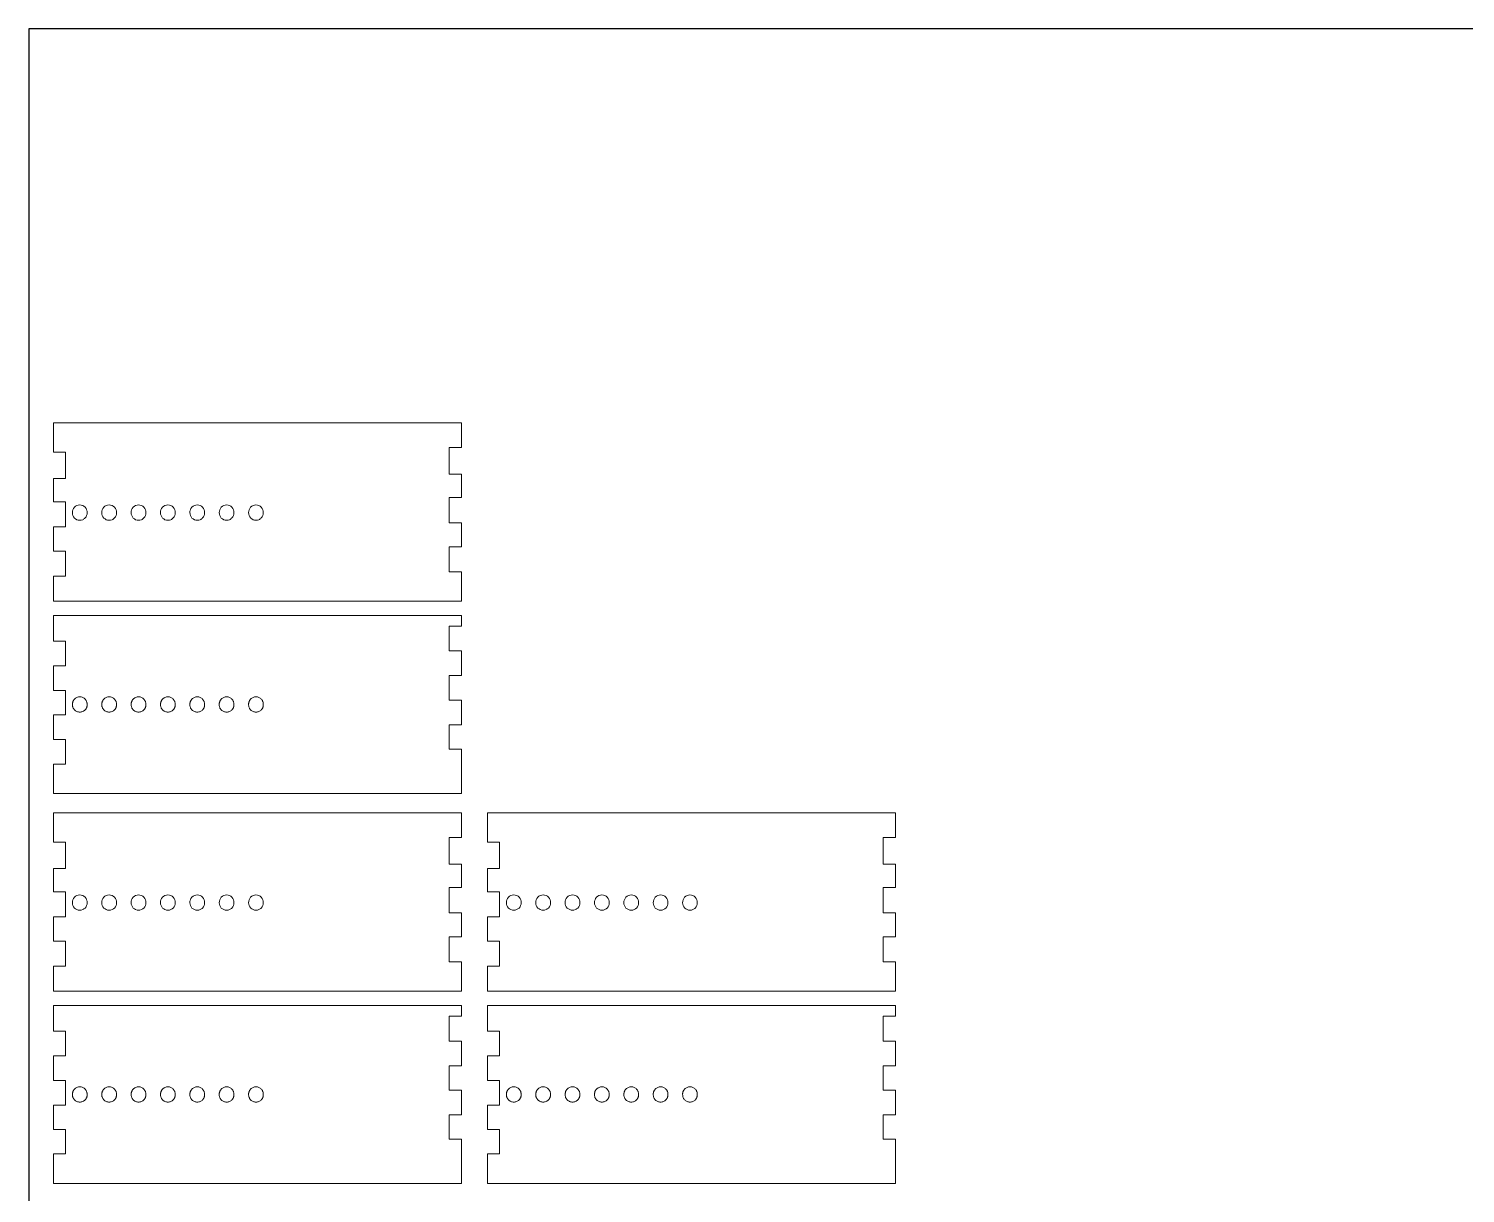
# Model space of a CAD drawing. Header units: inches. Extents: x -4.7 to 54, y 0 to 24.
# Drawn here: x 30 to 44.68, y 12.1 to 24 of the extents above; entities that cross this region are included whole.
import ezdxf

# ---------------------------------------------------------------- set-up
doc = ezdxf.new("R2010")
doc.units = ezdxf.units.IN
doc.header["$MEASUREMENT"] = 0

msp = doc.modelspace()

# ---------------------------------------------------------------- linework, layer by layer
for p, q in [((54, 24), (30, 24)), ((30, 24), (30, 0))]:
    msp.add_line(p, q)
at = {"color": 1, "linetype": 'Continuous', "lineweight": 15}
for p, q in [((30.252, 19.674), (30.252, 19.972)), ((30.252, 19.972), (34.422, 19.972)), ((34.422, 19.972), (34.422, 19.719)), ((30.377, 19.674), (30.252, 19.674)), ((30.377, 19.404), (30.377, 19.674)), ((34.422, 19.719), (34.297, 19.719)), ((34.297, 19.719), (34.297, 19.448)), ((30.252, 19.165), (30.252, 19.404)), ((30.252, 19.404), (30.377, 19.404)), ((34.297, 19.448), (34.422, 19.448)), ((34.422, 19.448), (34.422, 19.209)), ((30.377, 19.165), (30.252, 19.165)), ((30.377, 18.909), (30.377, 19.165)), ((34.422, 19.209), (34.297, 19.209)), ((34.297, 19.209), (34.297, 18.952)), ((34.297, 18.952), (34.422, 18.952)), ((34.422, 18.952), (34.422, 18.705)), ((30.252, 18.661), (30.252, 18.909)), ((30.252, 18.909), (30.377, 18.909)), ((30.377, 18.661), (30.252, 18.661)), ((30.377, 18.405), (30.377, 18.661)), ((34.422, 18.705), (34.297, 18.705)), ((34.297, 18.705), (34.297, 18.45)), ((30.252, 18.151), (30.252, 18.405)), ((30.252, 18.405), (30.377, 18.405)), ((34.297, 18.45), (34.422, 18.45)), ((34.422, 18.45), (34.422, 18.151)), ((34.422, 18.151), (30.252, 18.151)), ((30.252, 18.005), (30.252, 17.741)), ((34.422, 18.005), (30.252, 18.005)), ((34.422, 17.895), (34.422, 18.005)), ((34.297, 17.895), (34.422, 17.895)), ((34.297, 17.641), (34.297, 17.895)), ((30.252, 17.741), (30.377, 17.741)), ((30.377, 17.741), (30.377, 17.488)), ((34.422, 17.641), (34.297, 17.641)), ((34.422, 17.389), (34.422, 17.641)), ((30.252, 17.488), (30.252, 17.237)), ((30.377, 17.488), (30.252, 17.488)), ((34.297, 17.389), (34.422, 17.389)), ((34.297, 17.138), (34.297, 17.389)), ((30.252, 17.237), (30.377, 17.237)), ((30.377, 17.237), (30.377, 16.987)), ((34.422, 17.138), (34.297, 17.138)), ((34.422, 16.887), (34.422, 17.138)), ((30.252, 16.987), (30.252, 16.737)), ((30.377, 16.987), (30.252, 16.987)), ((34.297, 16.887), (34.422, 16.887)), ((34.297, 16.637), (34.297, 16.887)), ((30.252, 16.737), (30.377, 16.737)), ((30.377, 16.737), (30.377, 16.486)), ((34.422, 16.637), (34.297, 16.637)), ((34.422, 16.184), (34.422, 16.637)), ((30.252, 16.486), (30.252, 16.184)), ((30.377, 16.486), (30.252, 16.486)), ((30.252, 16.184), (34.422, 16.184)), ((34.687, 15.689), (34.687, 15.987)), ((34.687, 15.987), (38.857, 15.987)), ((38.857, 15.987), (38.857, 15.734)), ((38.857, 15.734), (38.732, 15.734)), ((38.732, 15.734), (38.732, 15.462)), ((34.812, 15.689), (34.687, 15.689)), ((34.812, 15.419), (34.812, 15.689)), ((34.687, 15.179), (34.687, 15.419)), ((34.687, 15.419), (34.812, 15.419)), ((38.732, 15.462), (38.857, 15.462)), ((38.857, 15.462), (38.857, 15.224)), ((34.812, 15.179), (34.687, 15.179)), ((34.812, 14.923), (34.812, 15.179)), ((38.857, 15.224), (38.732, 15.224)), ((38.732, 15.224), (38.732, 14.966)), ((34.687, 14.676), (34.687, 14.923)), ((34.687, 14.923), (34.812, 14.923)), ((38.732, 14.966), (38.857, 14.966)), ((38.857, 14.966), (38.857, 14.719)), ((38.857, 14.719), (38.732, 14.719)), ((38.732, 14.719), (38.732, 14.464)), ((34.812, 14.676), (34.687, 14.676)), ((34.812, 14.42), (34.812, 14.676)), ((34.687, 14.166), (34.687, 14.42)), ((34.687, 14.42), (34.812, 14.42)), ((38.732, 14.464), (38.857, 14.464)), ((38.857, 14.464), (38.857, 14.166)), ((38.857, 14.166), (34.687, 14.166)), ((34.687, 14.019), (34.687, 13.756)), ((38.857, 14.019), (34.687, 14.019)), ((38.857, 13.909), (38.857, 14.019)), ((38.732, 13.909), (38.857, 13.909)), ((38.732, 13.655), (38.732, 13.909)), ((34.687, 13.756), (34.812, 13.756)), ((34.812, 13.756), (34.812, 13.503)), ((38.857, 13.655), (38.732, 13.655)), ((38.857, 13.403), (38.857, 13.655)), ((34.687, 13.503), (34.687, 13.252)), ((34.812, 13.503), (34.687, 13.503)), ((38.732, 13.403), (38.857, 13.403)), ((38.732, 13.152), (38.732, 13.403)), ((34.687, 13.252), (34.812, 13.252)), ((34.812, 13.252), (34.812, 13.001)), ((38.857, 13.152), (38.732, 13.152)), ((38.857, 12.902), (38.857, 13.152)), ((34.687, 13.001), (34.687, 12.751)), ((34.812, 13.001), (34.687, 13.001)), ((38.732, 12.902), (38.857, 12.902)), ((38.732, 12.652), (38.732, 12.902)), ((34.687, 12.751), (34.812, 12.751)), ((34.812, 12.751), (34.812, 12.501)), ((38.857, 12.652), (38.732, 12.652)), ((38.857, 12.199), (38.857, 12.652)), ((34.687, 12.501), (34.687, 12.199)), ((34.812, 12.501), (34.687, 12.501)), ((34.687, 12.199), (38.857, 12.199))]:
    msp.add_line(p, q, dxfattribs=at)
at = {"color": 7, "linetype": 'Continuous', "lineweight": 15}
for p, q in [((30.252, 15.689), (30.252, 15.987)), ((30.252, 15.987), (34.422, 15.987)), ((34.422, 15.987), (34.422, 15.734)), ((34.422, 15.734), (34.297, 15.734)), ((34.297, 15.734), (34.297, 15.462)), ((30.377, 15.689), (30.252, 15.689)), ((30.377, 15.419), (30.377, 15.689)), ((30.252, 15.179), (30.252, 15.419)), ((30.252, 15.419), (30.377, 15.419)), ((34.297, 15.462), (34.422, 15.462)), ((34.422, 15.462), (34.422, 15.224)), ((30.377, 15.179), (30.252, 15.179)), ((30.377, 14.923), (30.377, 15.179)), ((34.422, 15.224), (34.297, 15.224)), ((34.297, 15.224), (34.297, 14.966)), ((30.252, 14.676), (30.252, 14.923)), ((30.252, 14.923), (30.377, 14.923)), ((34.297, 14.966), (34.422, 14.966)), ((34.422, 14.966), (34.422, 14.719)), ((34.422, 14.719), (34.297, 14.719)), ((34.297, 14.719), (34.297, 14.464)), ((30.377, 14.676), (30.252, 14.676)), ((30.377, 14.42), (30.377, 14.676)), ((30.252, 14.166), (30.252, 14.42)), ((30.252, 14.42), (30.377, 14.42)), ((34.297, 14.464), (34.422, 14.464)), ((34.422, 14.464), (34.422, 14.166)), ((34.422, 14.166), (30.252, 14.166)), ((30.252, 14.019), (30.252, 13.756)), ((34.422, 14.019), (30.252, 14.019)), ((34.422, 13.909), (34.422, 14.019)), ((34.297, 13.909), (34.422, 13.909)), ((34.297, 13.655), (34.297, 13.909)), ((30.252, 13.756), (30.377, 13.756)), ((30.377, 13.756), (30.377, 13.503)), ((34.422, 13.655), (34.297, 13.655)), ((34.422, 13.403), (34.422, 13.655)), ((30.252, 13.503), (30.252, 13.252)), ((30.377, 13.503), (30.252, 13.503)), ((34.297, 13.403), (34.422, 13.403)), ((34.297, 13.152), (34.297, 13.403)), ((30.252, 13.252), (30.377, 13.252)), ((30.377, 13.252), (30.377, 13.001)), ((34.422, 13.152), (34.297, 13.152)), ((34.422, 12.902), (34.422, 13.152)), ((30.252, 13.001), (30.252, 12.751)), ((30.377, 13.001), (30.252, 13.001)), ((34.297, 12.902), (34.422, 12.902)), ((34.297, 12.652), (34.297, 12.902)), ((30.252, 12.751), (30.377, 12.751)), ((30.377, 12.751), (30.377, 12.501)), ((34.422, 12.652), (34.297, 12.652)), ((34.422, 12.199), (34.422, 12.652)), ((30.252, 12.501), (30.252, 12.199)), ((30.377, 12.501), (30.252, 12.501)), ((30.252, 12.199), (34.422, 12.199))]:
    msp.add_line(p, q, dxfattribs=at)
at = {"color": 1, "linetype": 'Continuous', "lineweight": 15}
for points, knots in [([(30.597, 19.055), (30.597, 19.076), (30.59, 19.095), (30.562, 19.125), (30.542, 19.134), (30.501, 19.134), (30.482, 19.125), (30.453, 19.095), (30.446, 19.077), (30.447, 19.055)], [0, 0, 0, 0, 0.25, 0.25, 0.5, 0.5, 0.75, 0.75, 1, 1, 1, 1]), ([(30.897, 19.055), (30.897, 19.076), (30.89, 19.095), (30.862, 19.125), (30.842, 19.134), (30.801, 19.134), (30.782, 19.125), (30.753, 19.095), (30.746, 19.077), (30.747, 19.055)], [0, 0, 0, 0, 0.25, 0.25, 0.5, 0.5, 0.75, 0.75, 1, 1, 1, 1]), ([(31.197, 19.055), (31.197, 19.076), (31.19, 19.095), (31.162, 19.125), (31.142, 19.134), (31.101, 19.134), (31.082, 19.125), (31.053, 19.095), (31.046, 19.077), (31.047, 19.055)], [0, 0, 0, 0, 0.25, 0.25, 0.5, 0.5, 0.75, 0.75, 1, 1, 1, 1]), ([(31.497, 19.055), (31.497, 19.076), (31.49, 19.095), (31.462, 19.125), (31.442, 19.134), (31.401, 19.134), (31.382, 19.125), (31.353, 19.095), (31.346, 19.077), (31.347, 19.055)], [0, 0, 0, 0, 0.25, 0.25, 0.5, 0.5, 0.75, 0.75, 1, 1, 1, 1]), ([(31.797, 19.055), (31.797, 19.076), (31.79, 19.095), (31.762, 19.125), (31.742, 19.134), (31.701, 19.134), (31.682, 19.125), (31.653, 19.095), (31.646, 19.077), (31.647, 19.055)], [0, 0, 0, 0, 0.25, 0.25, 0.5, 0.5, 0.75, 0.75, 1, 1, 1, 1]), ([(32.097, 19.055), (32.097, 19.076), (32.09, 19.095), (32.062, 19.125), (32.042, 19.134), (32.001, 19.134), (31.982, 19.125), (31.953, 19.095), (31.946, 19.077), (31.947, 19.055)], [0, 0, 0, 0, 0.25, 0.25, 0.5, 0.5, 0.75, 0.75, 1, 1, 1, 1]), ([(32.397, 19.055), (32.397, 19.076), (32.39, 19.095), (32.362, 19.125), (32.342, 19.134), (32.301, 19.134), (32.282, 19.125), (32.253, 19.095), (32.246, 19.077), (32.247, 19.055)], [0, 0, 0, 0, 0.25, 0.25, 0.5, 0.5, 0.75, 0.75, 1, 1, 1, 1]), ([(30.447, 19.055), (30.446, 19.033), (30.454, 19.015), (30.482, 18.985), (30.501, 18.977), (30.532, 18.977), (30.542, 18.979), (30.561, 18.987), (30.569, 18.993), (30.59, 19.015), (30.597, 19.033), (30.597, 19.055)], [0, 0, 0, 0, 0.25, 0.25, 0.5, 0.5, 0.625, 0.625, 0.75, 0.75, 1, 1, 1, 1]), ([(30.747, 19.055), (30.746, 19.033), (30.754, 19.015), (30.782, 18.985), (30.801, 18.977), (30.832, 18.977), (30.842, 18.979), (30.861, 18.987), (30.869, 18.993), (30.89, 19.015), (30.897, 19.033), (30.897, 19.055)], [0, 0, 0, 0, 0.25, 0.25, 0.5, 0.5, 0.625, 0.625, 0.75, 0.75, 1, 1, 1, 1]), ([(31.047, 19.055), (31.046, 19.033), (31.054, 19.015), (31.082, 18.985), (31.101, 18.977), (31.132, 18.977), (31.142, 18.979), (31.161, 18.987), (31.169, 18.993), (31.19, 19.015), (31.197, 19.033), (31.197, 19.055)], [0, 0, 0, 0, 0.25, 0.25, 0.5, 0.5, 0.625, 0.625, 0.75, 0.75, 1, 1, 1, 1]), ([(31.347, 19.055), (31.346, 19.033), (31.354, 19.015), (31.382, 18.985), (31.401, 18.977), (31.432, 18.977), (31.442, 18.979), (31.461, 18.987), (31.469, 18.993), (31.49, 19.015), (31.497, 19.033), (31.497, 19.055)], [0, 0, 0, 0, 0.25, 0.25, 0.5, 0.5, 0.625, 0.625, 0.75, 0.75, 1, 1, 1, 1]), ([(31.647, 19.055), (31.646, 19.033), (31.654, 19.015), (31.682, 18.985), (31.701, 18.977), (31.732, 18.977), (31.742, 18.979), (31.761, 18.987), (31.769, 18.993), (31.79, 19.015), (31.797, 19.033), (31.797, 19.055)], [0, 0, 0, 0, 0.25, 0.25, 0.5, 0.5, 0.625, 0.625, 0.75, 0.75, 1, 1, 1, 1]), ([(31.947, 19.055), (31.946, 19.033), (31.954, 19.015), (31.982, 18.985), (32.001, 18.977), (32.032, 18.977), (32.042, 18.979), (32.061, 18.987), (32.069, 18.993), (32.09, 19.015), (32.097, 19.033), (32.097, 19.055)], [0, 0, 0, 0, 0.25, 0.25, 0.5, 0.5, 0.625, 0.625, 0.75, 0.75, 1, 1, 1, 1]), ([(32.247, 19.055), (32.246, 19.033), (32.254, 19.015), (32.282, 18.985), (32.301, 18.977), (32.332, 18.977), (32.342, 18.979), (32.361, 18.987), (32.369, 18.993), (32.39, 19.015), (32.397, 19.033), (32.397, 19.055)], [0, 0, 0, 0, 0.25, 0.25, 0.5, 0.5, 0.625, 0.625, 0.75, 0.75, 1, 1, 1, 1]), ([(30.447, 17.094), (30.447, 17.096), (30.447, 17.1), (30.447, 17.106), (30.448, 17.112), (30.45, 17.118), (30.452, 17.124), (30.454, 17.13), (30.457, 17.135), (30.46, 17.14), (30.463, 17.145), (30.469, 17.152), (30.479, 17.16), (30.492, 17.167), (30.507, 17.172), (30.522, 17.173), (30.537, 17.172), (30.552, 17.167), (30.565, 17.16), (30.576, 17.15), (30.584, 17.14), (30.59, 17.13), (30.594, 17.118), (30.597, 17.106), (30.597, 17.098), (30.597, 17.094)], [0, 0, 0, 0, 0.026563, 0.052385, 0.077604, 0.102365, 0.126824, 0.151141, 0.175481, 0.200007, 0.224878, 0.250247, 0.312683, 0.375166, 0.437569, 0.500082, 0.56245, 0.624991, 0.687317, 0.749904, 0.800121, 0.84895, 0.897685, 0.947631, 1, 1, 1, 1]), ([(30.597, 17.094), (30.597, 17.092), (30.597, 17.087), (30.596, 17.081), (30.595, 17.075), (30.594, 17.069), (30.592, 17.064), (30.59, 17.058), (30.587, 17.053), (30.584, 17.048), (30.58, 17.043), (30.574, 17.037), (30.565, 17.029), (30.551, 17.022), (30.537, 17.017), (30.522, 17.016), (30.507, 17.017), (30.492, 17.022), (30.479, 17.029), (30.468, 17.038), (30.46, 17.048), (30.454, 17.058), (30.45, 17.069), (30.447, 17.081), (30.447, 17.089), (30.447, 17.094)], [0, 0, 0, 0, 0.026479, 0.052214, 0.077348, 0.102039, 0.126451, 0.150752, 0.175116, 0.199713, 0.22471, 0.250265, 0.312589, 0.375177, 0.43756, 0.500089, 0.562505, 0.624999, 0.687471, 0.749909, 0.800439, 0.849363, 0.898032, 0.947817, 1, 1, 1, 1]), ([(30.747, 17.094), (30.747, 17.096), (30.747, 17.1), (30.747, 17.106), (30.748, 17.112), (30.75, 17.118), (30.752, 17.124), (30.754, 17.13), (30.757, 17.135), (30.76, 17.14), (30.763, 17.145), (30.769, 17.152), (30.779, 17.16), (30.792, 17.167), (30.807, 17.172), (30.822, 17.173), (30.837, 17.172), (30.852, 17.167), (30.865, 17.16), (30.876, 17.15), (30.884, 17.14), (30.89, 17.13), (30.894, 17.118), (30.897, 17.106), (30.897, 17.098), (30.897, 17.094)], [0, 0, 0, 0, 0.026563, 0.052385, 0.077604, 0.102365, 0.126824, 0.151141, 0.175481, 0.200007, 0.224878, 0.250247, 0.312683, 0.375166, 0.437569, 0.500082, 0.56245, 0.624991, 0.687317, 0.749904, 0.800121, 0.84895, 0.897685, 0.947631, 1, 1, 1, 1]), ([(30.897, 17.094), (30.897, 17.092), (30.897, 17.087), (30.896, 17.081), (30.895, 17.075), (30.894, 17.069), (30.892, 17.064), (30.89, 17.058), (30.887, 17.053), (30.884, 17.048), (30.88, 17.043), (30.874, 17.037), (30.865, 17.029), (30.851, 17.022), (30.837, 17.017), (30.822, 17.016), (30.807, 17.017), (30.792, 17.022), (30.779, 17.029), (30.768, 17.038), (30.76, 17.048), (30.754, 17.058), (30.75, 17.069), (30.747, 17.081), (30.747, 17.089), (30.747, 17.094)], [0, 0, 0, 0, 0.026479, 0.052214, 0.077348, 0.102039, 0.126451, 0.150752, 0.175116, 0.199713, 0.22471, 0.250265, 0.312589, 0.375177, 0.43756, 0.500089, 0.562505, 0.624999, 0.687471, 0.749909, 0.800439, 0.849363, 0.898032, 0.947817, 1, 1, 1, 1]), ([(31.047, 17.094), (31.047, 17.096), (31.047, 17.1), (31.047, 17.106), (31.048, 17.112), (31.05, 17.118), (31.052, 17.124), (31.054, 17.13), (31.057, 17.135), (31.06, 17.14), (31.063, 17.145), (31.069, 17.152), (31.079, 17.16), (31.092, 17.167), (31.107, 17.172), (31.122, 17.173), (31.137, 17.172), (31.152, 17.167), (31.165, 17.16), (31.176, 17.15), (31.184, 17.14), (31.19, 17.13), (31.194, 17.118), (31.197, 17.106), (31.197, 17.098), (31.197, 17.094)], [0, 0, 0, 0, 0.026563, 0.052385, 0.077604, 0.102365, 0.126824, 0.151141, 0.175481, 0.200007, 0.224878, 0.250247, 0.312683, 0.375166, 0.437569, 0.500082, 0.56245, 0.624991, 0.687317, 0.749904, 0.800121, 0.84895, 0.897685, 0.947631, 1, 1, 1, 1]), ([(31.197, 17.094), (31.197, 17.092), (31.197, 17.087), (31.196, 17.081), (31.195, 17.075), (31.194, 17.069), (31.192, 17.064), (31.19, 17.058), (31.187, 17.053), (31.184, 17.048), (31.18, 17.043), (31.174, 17.037), (31.165, 17.029), (31.151, 17.022), (31.137, 17.017), (31.122, 17.016), (31.107, 17.017), (31.092, 17.022), (31.079, 17.029), (31.068, 17.038), (31.06, 17.048), (31.054, 17.058), (31.05, 17.069), (31.047, 17.081), (31.047, 17.089), (31.047, 17.094)], [0, 0, 0, 0, 0.026479, 0.052214, 0.077348, 0.102039, 0.126451, 0.150752, 0.175116, 0.199713, 0.22471, 0.250265, 0.312589, 0.375177, 0.43756, 0.500089, 0.562505, 0.624999, 0.687471, 0.749909, 0.800439, 0.849363, 0.898032, 0.947817, 1, 1, 1, 1]), ([(31.347, 17.094), (31.347, 17.096), (31.347, 17.1), (31.347, 17.106), (31.348, 17.112), (31.35, 17.118), (31.352, 17.124), (31.354, 17.13), (31.357, 17.135), (31.36, 17.14), (31.363, 17.145), (31.369, 17.152), (31.379, 17.16), (31.392, 17.167), (31.407, 17.172), (31.422, 17.173), (31.437, 17.172), (31.452, 17.167), (31.465, 17.16), (31.476, 17.15), (31.484, 17.14), (31.49, 17.13), (31.494, 17.118), (31.497, 17.106), (31.497, 17.098), (31.497, 17.094)], [0, 0, 0, 0, 0.026563, 0.052385, 0.077604, 0.102365, 0.126824, 0.151141, 0.175481, 0.200007, 0.224878, 0.250247, 0.312683, 0.375166, 0.437569, 0.500082, 0.56245, 0.624991, 0.687317, 0.749904, 0.800121, 0.84895, 0.897685, 0.947631, 1, 1, 1, 1]), ([(31.497, 17.094), (31.497, 17.092), (31.497, 17.087), (31.496, 17.081), (31.495, 17.075), (31.494, 17.069), (31.492, 17.064), (31.49, 17.058), (31.487, 17.053), (31.484, 17.048), (31.48, 17.043), (31.474, 17.037), (31.465, 17.029), (31.451, 17.022), (31.437, 17.017), (31.422, 17.016), (31.407, 17.017), (31.392, 17.022), (31.379, 17.029), (31.368, 17.038), (31.36, 17.048), (31.354, 17.058), (31.35, 17.069), (31.347, 17.081), (31.347, 17.089), (31.347, 17.094)], [0, 0, 0, 0, 0.026479, 0.052214, 0.077348, 0.102039, 0.126451, 0.150752, 0.175116, 0.199713, 0.22471, 0.250265, 0.312589, 0.375177, 0.43756, 0.500089, 0.562505, 0.624999, 0.687471, 0.749909, 0.800439, 0.849363, 0.898032, 0.947817, 1, 1, 1, 1]), ([(31.647, 17.094), (31.647, 17.096), (31.647, 17.1), (31.647, 17.106), (31.648, 17.112), (31.65, 17.118), (31.652, 17.124), (31.654, 17.13), (31.657, 17.135), (31.66, 17.14), (31.663, 17.145), (31.669, 17.152), (31.679, 17.16), (31.692, 17.167), (31.707, 17.172), (31.722, 17.173), (31.737, 17.172), (31.752, 17.167), (31.765, 17.16), (31.776, 17.15), (31.784, 17.14), (31.79, 17.13), (31.794, 17.118), (31.797, 17.106), (31.797, 17.098), (31.797, 17.094)], [0, 0, 0, 0, 0.026563, 0.052385, 0.077604, 0.102365, 0.126824, 0.151141, 0.175481, 0.200007, 0.224878, 0.250247, 0.312683, 0.375166, 0.437569, 0.500082, 0.56245, 0.624991, 0.687317, 0.749904, 0.800121, 0.84895, 0.897685, 0.947631, 1, 1, 1, 1]), ([(31.797, 17.094), (31.797, 17.092), (31.797, 17.087), (31.796, 17.081), (31.795, 17.075), (31.794, 17.069), (31.792, 17.064), (31.79, 17.058), (31.787, 17.053), (31.784, 17.048), (31.78, 17.043), (31.774, 17.037), (31.765, 17.029), (31.751, 17.022), (31.737, 17.017), (31.722, 17.016), (31.707, 17.017), (31.692, 17.022), (31.679, 17.029), (31.668, 17.038), (31.66, 17.048), (31.654, 17.058), (31.65, 17.069), (31.647, 17.081), (31.647, 17.089), (31.647, 17.094)], [0, 0, 0, 0, 0.026479, 0.052214, 0.077348, 0.102039, 0.126451, 0.150752, 0.175116, 0.199713, 0.22471, 0.250265, 0.312589, 0.375177, 0.43756, 0.500089, 0.562505, 0.624999, 0.687471, 0.749909, 0.800439, 0.849363, 0.898032, 0.947817, 1, 1, 1, 1]), ([(31.947, 17.094), (31.947, 17.096), (31.947, 17.1), (31.947, 17.106), (31.948, 17.112), (31.95, 17.118), (31.952, 17.124), (31.954, 17.13), (31.957, 17.135), (31.96, 17.14), (31.963, 17.145), (31.969, 17.152), (31.979, 17.16), (31.992, 17.167), (32.007, 17.172), (32.022, 17.173), (32.037, 17.172), (32.052, 17.167), (32.065, 17.16), (32.076, 17.15), (32.084, 17.14), (32.09, 17.13), (32.094, 17.118), (32.097, 17.106), (32.097, 17.098), (32.097, 17.094)], [0, 0, 0, 0, 0.026563, 0.052385, 0.077604, 0.102365, 0.126824, 0.151141, 0.175481, 0.200007, 0.224878, 0.250247, 0.312683, 0.375166, 0.437569, 0.500082, 0.56245, 0.624991, 0.687317, 0.749904, 0.800121, 0.84895, 0.897685, 0.947631, 1, 1, 1, 1]), ([(32.097, 17.094), (32.097, 17.092), (32.097, 17.087), (32.096, 17.081), (32.095, 17.075), (32.094, 17.069), (32.092, 17.064), (32.09, 17.058), (32.087, 17.053), (32.084, 17.048), (32.08, 17.043), (32.074, 17.037), (32.065, 17.029), (32.051, 17.022), (32.037, 17.017), (32.022, 17.016), (32.007, 17.017), (31.992, 17.022), (31.979, 17.029), (31.968, 17.038), (31.96, 17.048), (31.954, 17.058), (31.95, 17.069), (31.947, 17.081), (31.947, 17.089), (31.947, 17.094)], [0, 0, 0, 0, 0.026479, 0.052214, 0.077348, 0.102039, 0.126451, 0.150752, 0.175116, 0.199713, 0.22471, 0.250265, 0.312589, 0.375177, 0.43756, 0.500089, 0.562505, 0.624999, 0.687471, 0.749909, 0.800439, 0.849363, 0.898032, 0.947817, 1, 1, 1, 1]), ([(32.247, 17.094), (32.247, 17.096), (32.247, 17.1), (32.247, 17.106), (32.248, 17.112), (32.25, 17.118), (32.252, 17.124), (32.254, 17.13), (32.257, 17.135), (32.26, 17.14), (32.263, 17.145), (32.269, 17.152), (32.279, 17.16), (32.292, 17.167), (32.307, 17.172), (32.322, 17.173), (32.337, 17.172), (32.352, 17.167), (32.365, 17.16), (32.376, 17.15), (32.384, 17.14), (32.39, 17.13), (32.394, 17.118), (32.397, 17.106), (32.397, 17.098), (32.397, 17.094)], [0, 0, 0, 0, 0.026563, 0.052385, 0.077604, 0.102365, 0.126824, 0.151141, 0.175481, 0.200007, 0.224878, 0.250247, 0.312683, 0.375166, 0.437569, 0.500082, 0.56245, 0.624991, 0.687317, 0.749904, 0.800121, 0.84895, 0.897685, 0.947631, 1, 1, 1, 1]), ([(32.397, 17.094), (32.397, 17.092), (32.397, 17.087), (32.396, 17.081), (32.395, 17.075), (32.394, 17.069), (32.392, 17.064), (32.39, 17.058), (32.387, 17.053), (32.384, 17.048), (32.38, 17.043), (32.374, 17.037), (32.365, 17.029), (32.351, 17.022), (32.337, 17.017), (32.322, 17.016), (32.307, 17.017), (32.292, 17.022), (32.279, 17.029), (32.268, 17.038), (32.26, 17.048), (32.254, 17.058), (32.25, 17.069), (32.247, 17.081), (32.247, 17.089), (32.247, 17.094)], [0, 0, 0, 0, 0.026479, 0.052214, 0.077348, 0.102039, 0.126451, 0.150752, 0.175116, 0.199713, 0.22471, 0.250265, 0.312589, 0.375177, 0.43756, 0.500089, 0.562505, 0.624999, 0.687471, 0.749909, 0.800439, 0.849363, 0.898032, 0.947817, 1, 1, 1, 1]), ([(35.031, 15.069), (35.032, 15.091), (35.025, 15.11), (34.997, 15.14), (34.977, 15.148), (34.936, 15.148), (34.916, 15.14), (34.888, 15.11), (34.881, 15.091), (34.881, 15.069)], [0, 0, 0, 0, 0.25, 0.25, 0.5, 0.5, 0.75, 0.75, 1, 1, 1, 1]), ([(35.331, 15.069), (35.332, 15.091), (35.325, 15.11), (35.297, 15.14), (35.277, 15.148), (35.236, 15.148), (35.216, 15.14), (35.188, 15.11), (35.181, 15.091), (35.181, 15.069)], [0, 0, 0, 0, 0.25, 0.25, 0.5, 0.5, 0.75, 0.75, 1, 1, 1, 1]), ([(35.631, 15.069), (35.632, 15.091), (35.625, 15.11), (35.597, 15.14), (35.577, 15.148), (35.536, 15.148), (35.516, 15.14), (35.488, 15.11), (35.481, 15.091), (35.481, 15.069)], [0, 0, 0, 0, 0.25, 0.25, 0.5, 0.5, 0.75, 0.75, 1, 1, 1, 1]), ([(35.931, 15.069), (35.932, 15.091), (35.925, 15.11), (35.897, 15.14), (35.877, 15.148), (35.836, 15.148), (35.816, 15.14), (35.788, 15.11), (35.781, 15.091), (35.781, 15.069)], [0, 0, 0, 0, 0.25, 0.25, 0.5, 0.5, 0.75, 0.75, 1, 1, 1, 1]), ([(36.231, 15.069), (36.232, 15.091), (36.225, 15.11), (36.197, 15.14), (36.177, 15.148), (36.136, 15.148), (36.116, 15.14), (36.088, 15.11), (36.081, 15.091), (36.081, 15.069)], [0, 0, 0, 0, 0.25, 0.25, 0.5, 0.5, 0.75, 0.75, 1, 1, 1, 1]), ([(36.531, 15.069), (36.532, 15.091), (36.525, 15.11), (36.497, 15.14), (36.477, 15.148), (36.436, 15.148), (36.416, 15.14), (36.388, 15.11), (36.381, 15.091), (36.381, 15.069)], [0, 0, 0, 0, 0.25, 0.25, 0.5, 0.5, 0.75, 0.75, 1, 1, 1, 1]), ([(36.831, 15.069), (36.832, 15.091), (36.825, 15.11), (36.797, 15.14), (36.777, 15.148), (36.736, 15.148), (36.716, 15.14), (36.688, 15.11), (36.681, 15.091), (36.681, 15.069)], [0, 0, 0, 0, 0.25, 0.25, 0.5, 0.5, 0.75, 0.75, 1, 1, 1, 1]), ([(34.881, 15.069), (34.881, 15.048), (34.888, 15.029), (34.917, 15), (34.936, 14.992), (34.967, 14.992), (34.976, 14.994), (34.995, 15.002), (35.003, 15.007), (35.025, 15.029), (35.032, 15.048), (35.031, 15.069)], [0, 0, 0, 0, 0.25, 0.25, 0.5, 0.5, 0.625, 0.625, 0.75, 0.75, 1, 1, 1, 1]), ([(35.181, 15.069), (35.181, 15.048), (35.188, 15.029), (35.217, 15), (35.236, 14.992), (35.267, 14.992), (35.276, 14.994), (35.295, 15.002), (35.303, 15.007), (35.325, 15.029), (35.332, 15.048), (35.331, 15.069)], [0, 0, 0, 0, 0.25, 0.25, 0.5, 0.5, 0.625, 0.625, 0.75, 0.75, 1, 1, 1, 1]), ([(35.481, 15.069), (35.481, 15.048), (35.488, 15.029), (35.517, 15), (35.536, 14.992), (35.567, 14.992), (35.576, 14.994), (35.595, 15.002), (35.603, 15.007), (35.625, 15.029), (35.632, 15.048), (35.631, 15.069)], [0, 0, 0, 0, 0.25, 0.25, 0.5, 0.5, 0.625, 0.625, 0.75, 0.75, 1, 1, 1, 1]), ([(35.781, 15.069), (35.781, 15.048), (35.788, 15.029), (35.817, 15), (35.836, 14.992), (35.867, 14.992), (35.876, 14.994), (35.895, 15.002), (35.903, 15.007), (35.925, 15.029), (35.932, 15.048), (35.931, 15.069)], [0, 0, 0, 0, 0.25, 0.25, 0.5, 0.5, 0.625, 0.625, 0.75, 0.75, 1, 1, 1, 1]), ([(36.081, 15.069), (36.081, 15.048), (36.088, 15.029), (36.117, 15), (36.136, 14.992), (36.167, 14.992), (36.176, 14.994), (36.195, 15.002), (36.203, 15.007), (36.225, 15.029), (36.232, 15.048), (36.231, 15.069)], [0, 0, 0, 0, 0.25, 0.25, 0.5, 0.5, 0.625, 0.625, 0.75, 0.75, 1, 1, 1, 1]), ([(36.381, 15.069), (36.381, 15.048), (36.388, 15.029), (36.417, 15), (36.436, 14.992), (36.467, 14.992), (36.476, 14.994), (36.495, 15.002), (36.503, 15.007), (36.525, 15.029), (36.532, 15.048), (36.531, 15.069)], [0, 0, 0, 0, 0.25, 0.25, 0.5, 0.5, 0.625, 0.625, 0.75, 0.75, 1, 1, 1, 1]), ([(36.681, 15.069), (36.681, 15.048), (36.688, 15.029), (36.717, 15), (36.736, 14.992), (36.767, 14.992), (36.776, 14.994), (36.795, 15.002), (36.803, 15.007), (36.825, 15.029), (36.832, 15.048), (36.831, 15.069)], [0, 0, 0, 0, 0.25, 0.25, 0.5, 0.5, 0.625, 0.625, 0.75, 0.75, 1, 1, 1, 1]), ([(34.881, 13.108), (34.881, 13.11), (34.881, 13.115), (34.882, 13.121), (34.883, 13.127), (34.884, 13.133), (34.886, 13.139), (34.888, 13.144), (34.891, 13.149), (34.894, 13.154), (34.898, 13.159), (34.904, 13.166), (34.913, 13.174), (34.927, 13.182), (34.941, 13.187), (34.956, 13.188), (34.972, 13.187), (34.986, 13.182), (35, 13.174), (35.01, 13.165), (35.019, 13.155), (35.025, 13.144), (35.029, 13.133), (35.031, 13.121), (35.031, 13.113), (35.031, 13.108)], [0, 0, 0, 0, 0.026563, 0.052385, 0.077604, 0.102365, 0.126824, 0.151141, 0.175481, 0.200007, 0.224878, 0.250247, 0.312683, 0.375166, 0.437569, 0.500082, 0.56245, 0.624991, 0.687317, 0.749904, 0.800121, 0.84895, 0.897685, 0.947631, 1, 1, 1, 1]), ([(35.031, 13.108), (35.031, 13.106), (35.031, 13.102), (35.031, 13.096), (35.03, 13.09), (35.028, 13.084), (35.027, 13.078), (35.024, 13.073), (35.021, 13.068), (35.018, 13.063), (35.015, 13.058), (35.008, 13.051), (34.999, 13.044), (34.986, 13.036), (34.971, 13.032), (34.956, 13.03), (34.941, 13.032), (34.927, 13.036), (34.914, 13.044), (34.903, 13.053), (34.894, 13.063), (34.888, 13.073), (34.884, 13.084), (34.882, 13.096), (34.882, 13.104), (34.881, 13.108)], [0, 0, 0, 0, 0.026479, 0.052214, 0.077348, 0.102039, 0.126451, 0.150752, 0.175116, 0.199713, 0.22471, 0.250265, 0.312589, 0.375177, 0.43756, 0.500089, 0.562505, 0.624999, 0.687471, 0.749909, 0.800439, 0.849363, 0.898032, 0.947817, 1, 1, 1, 1]), ([(35.181, 13.108), (35.181, 13.11), (35.181, 13.115), (35.182, 13.121), (35.183, 13.127), (35.184, 13.133), (35.186, 13.139), (35.188, 13.144), (35.191, 13.149), (35.194, 13.154), (35.198, 13.159), (35.204, 13.166), (35.213, 13.174), (35.227, 13.182), (35.241, 13.187), (35.256, 13.188), (35.272, 13.187), (35.286, 13.182), (35.3, 13.174), (35.31, 13.165), (35.319, 13.155), (35.325, 13.144), (35.329, 13.133), (35.331, 13.121), (35.331, 13.113), (35.331, 13.108)], [0, 0, 0, 0, 0.026563, 0.052385, 0.077604, 0.102365, 0.126824, 0.151141, 0.175481, 0.200007, 0.224878, 0.250247, 0.312683, 0.375166, 0.437569, 0.500082, 0.56245, 0.624991, 0.687317, 0.749904, 0.800121, 0.84895, 0.897685, 0.947631, 1, 1, 1, 1]), ([(35.331, 13.108), (35.331, 13.106), (35.331, 13.102), (35.331, 13.096), (35.33, 13.09), (35.328, 13.084), (35.327, 13.078), (35.324, 13.073), (35.321, 13.068), (35.318, 13.063), (35.315, 13.058), (35.308, 13.051), (35.299, 13.044), (35.286, 13.036), (35.271, 13.032), (35.256, 13.03), (35.241, 13.032), (35.227, 13.036), (35.214, 13.044), (35.203, 13.053), (35.194, 13.063), (35.188, 13.073), (35.184, 13.084), (35.182, 13.096), (35.182, 13.104), (35.181, 13.108)], [0, 0, 0, 0, 0.026479, 0.052214, 0.077348, 0.102039, 0.126451, 0.150752, 0.175116, 0.199713, 0.22471, 0.250265, 0.312589, 0.375177, 0.43756, 0.500089, 0.562505, 0.624999, 0.687471, 0.749909, 0.800439, 0.849363, 0.898032, 0.947817, 1, 1, 1, 1]), ([(35.481, 13.108), (35.481, 13.11), (35.481, 13.115), (35.482, 13.121), (35.483, 13.127), (35.484, 13.133), (35.486, 13.139), (35.488, 13.144), (35.491, 13.149), (35.494, 13.154), (35.498, 13.159), (35.504, 13.166), (35.513, 13.174), (35.527, 13.182), (35.541, 13.187), (35.556, 13.188), (35.572, 13.187), (35.586, 13.182), (35.6, 13.174), (35.61, 13.165), (35.619, 13.155), (35.625, 13.144), (35.629, 13.133), (35.631, 13.121), (35.631, 13.113), (35.631, 13.108)], [0, 0, 0, 0, 0.026563, 0.052385, 0.077604, 0.102365, 0.126824, 0.151141, 0.175481, 0.200007, 0.224878, 0.250247, 0.312683, 0.375166, 0.437569, 0.500082, 0.56245, 0.624991, 0.687317, 0.749904, 0.800121, 0.84895, 0.897685, 0.947631, 1, 1, 1, 1]), ([(35.631, 13.108), (35.631, 13.106), (35.631, 13.102), (35.631, 13.096), (35.63, 13.09), (35.628, 13.084), (35.627, 13.078), (35.624, 13.073), (35.621, 13.068), (35.618, 13.063), (35.615, 13.058), (35.608, 13.051), (35.599, 13.044), (35.586, 13.036), (35.571, 13.032), (35.556, 13.03), (35.541, 13.032), (35.527, 13.036), (35.514, 13.044), (35.503, 13.053), (35.494, 13.063), (35.488, 13.073), (35.484, 13.084), (35.482, 13.096), (35.482, 13.104), (35.481, 13.108)], [0, 0, 0, 0, 0.026479, 0.052214, 0.077348, 0.102039, 0.126451, 0.150752, 0.175116, 0.199713, 0.22471, 0.250265, 0.312589, 0.375177, 0.43756, 0.500089, 0.562505, 0.624999, 0.687471, 0.749909, 0.800439, 0.849363, 0.898032, 0.947817, 1, 1, 1, 1]), ([(35.781, 13.108), (35.781, 13.11), (35.781, 13.115), (35.782, 13.121), (35.783, 13.127), (35.784, 13.133), (35.786, 13.139), (35.788, 13.144), (35.791, 13.149), (35.794, 13.154), (35.798, 13.159), (35.804, 13.166), (35.813, 13.174), (35.827, 13.182), (35.841, 13.187), (35.856, 13.188), (35.872, 13.187), (35.886, 13.182), (35.9, 13.174), (35.91, 13.165), (35.919, 13.155), (35.925, 13.144), (35.929, 13.133), (35.931, 13.121), (35.931, 13.113), (35.931, 13.108)], [0, 0, 0, 0, 0.026563, 0.052385, 0.077604, 0.102365, 0.126824, 0.151141, 0.175481, 0.200007, 0.224878, 0.250247, 0.312683, 0.375166, 0.437569, 0.500082, 0.56245, 0.624991, 0.687317, 0.749904, 0.800121, 0.84895, 0.897685, 0.947631, 1, 1, 1, 1]), ([(35.931, 13.108), (35.931, 13.106), (35.931, 13.102), (35.931, 13.096), (35.93, 13.09), (35.928, 13.084), (35.927, 13.078), (35.924, 13.073), (35.921, 13.068), (35.918, 13.063), (35.915, 13.058), (35.908, 13.051), (35.899, 13.044), (35.886, 13.036), (35.871, 13.032), (35.856, 13.03), (35.841, 13.032), (35.827, 13.036), (35.814, 13.044), (35.803, 13.053), (35.794, 13.063), (35.788, 13.073), (35.784, 13.084), (35.782, 13.096), (35.782, 13.104), (35.781, 13.108)], [0, 0, 0, 0, 0.026479, 0.052214, 0.077348, 0.102039, 0.126451, 0.150752, 0.175116, 0.199713, 0.22471, 0.250265, 0.312589, 0.375177, 0.43756, 0.500089, 0.562505, 0.624999, 0.687471, 0.749909, 0.800439, 0.849363, 0.898032, 0.947817, 1, 1, 1, 1]), ([(36.081, 13.108), (36.081, 13.11), (36.081, 13.115), (36.082, 13.121), (36.083, 13.127), (36.084, 13.133), (36.086, 13.139), (36.088, 13.144), (36.091, 13.149), (36.094, 13.154), (36.098, 13.159), (36.104, 13.166), (36.113, 13.174), (36.127, 13.182), (36.141, 13.187), (36.156, 13.188), (36.172, 13.187), (36.186, 13.182), (36.2, 13.174), (36.21, 13.165), (36.219, 13.155), (36.225, 13.144), (36.229, 13.133), (36.231, 13.121), (36.231, 13.113), (36.231, 13.108)], [0, 0, 0, 0, 0.026563, 0.052385, 0.077604, 0.102365, 0.126824, 0.151141, 0.175481, 0.200007, 0.224878, 0.250247, 0.312683, 0.375166, 0.437569, 0.500082, 0.56245, 0.624991, 0.687317, 0.749904, 0.800121, 0.84895, 0.897685, 0.947631, 1, 1, 1, 1]), ([(36.231, 13.108), (36.231, 13.106), (36.231, 13.102), (36.231, 13.096), (36.23, 13.09), (36.228, 13.084), (36.227, 13.078), (36.224, 13.073), (36.221, 13.068), (36.218, 13.063), (36.215, 13.058), (36.208, 13.051), (36.199, 13.044), (36.186, 13.036), (36.171, 13.032), (36.156, 13.03), (36.141, 13.032), (36.127, 13.036), (36.114, 13.044), (36.103, 13.053), (36.094, 13.063), (36.088, 13.073), (36.084, 13.084), (36.082, 13.096), (36.082, 13.104), (36.081, 13.108)], [0, 0, 0, 0, 0.026479, 0.052214, 0.077348, 0.102039, 0.126451, 0.150752, 0.175116, 0.199713, 0.22471, 0.250265, 0.312589, 0.375177, 0.43756, 0.500089, 0.562505, 0.624999, 0.687471, 0.749909, 0.800439, 0.849363, 0.898032, 0.947817, 1, 1, 1, 1]), ([(36.381, 13.108), (36.381, 13.11), (36.381, 13.115), (36.382, 13.121), (36.383, 13.127), (36.384, 13.133), (36.386, 13.139), (36.388, 13.144), (36.391, 13.149), (36.394, 13.154), (36.398, 13.159), (36.404, 13.166), (36.413, 13.174), (36.427, 13.182), (36.441, 13.187), (36.456, 13.188), (36.472, 13.187), (36.486, 13.182), (36.5, 13.174), (36.51, 13.165), (36.519, 13.155), (36.525, 13.144), (36.529, 13.133), (36.531, 13.121), (36.531, 13.113), (36.531, 13.108)], [0, 0, 0, 0, 0.026563, 0.052385, 0.077604, 0.102365, 0.126824, 0.151141, 0.175481, 0.200007, 0.224878, 0.250247, 0.312683, 0.375166, 0.437569, 0.500082, 0.56245, 0.624991, 0.687317, 0.749904, 0.800121, 0.84895, 0.897685, 0.947631, 1, 1, 1, 1]), ([(36.531, 13.108), (36.531, 13.106), (36.531, 13.102), (36.531, 13.096), (36.53, 13.09), (36.528, 13.084), (36.527, 13.078), (36.524, 13.073), (36.521, 13.068), (36.518, 13.063), (36.515, 13.058), (36.508, 13.051), (36.499, 13.044), (36.486, 13.036), (36.471, 13.032), (36.456, 13.03), (36.441, 13.032), (36.427, 13.036), (36.414, 13.044), (36.403, 13.053), (36.394, 13.063), (36.388, 13.073), (36.384, 13.084), (36.382, 13.096), (36.382, 13.104), (36.381, 13.108)], [0, 0, 0, 0, 0.026479, 0.052214, 0.077348, 0.102039, 0.126451, 0.150752, 0.175116, 0.199713, 0.22471, 0.250265, 0.312589, 0.375177, 0.43756, 0.500089, 0.562505, 0.624999, 0.687471, 0.749909, 0.800439, 0.849363, 0.898032, 0.947817, 1, 1, 1, 1]), ([(36.681, 13.108), (36.681, 13.11), (36.681, 13.115), (36.682, 13.121), (36.683, 13.127), (36.684, 13.133), (36.686, 13.139), (36.688, 13.144), (36.691, 13.149), (36.694, 13.154), (36.698, 13.159), (36.704, 13.166), (36.713, 13.174), (36.727, 13.182), (36.741, 13.187), (36.756, 13.188), (36.772, 13.187), (36.786, 13.182), (36.8, 13.174), (36.81, 13.165), (36.819, 13.155), (36.825, 13.144), (36.829, 13.133), (36.831, 13.121), (36.831, 13.113), (36.831, 13.108)], [0, 0, 0, 0, 0.026563, 0.052385, 0.077604, 0.102365, 0.126824, 0.151141, 0.175481, 0.200007, 0.224878, 0.250247, 0.312683, 0.375166, 0.437569, 0.500082, 0.56245, 0.624991, 0.687317, 0.749904, 0.800121, 0.84895, 0.897685, 0.947631, 1, 1, 1, 1]), ([(36.831, 13.108), (36.831, 13.106), (36.831, 13.102), (36.831, 13.096), (36.83, 13.09), (36.828, 13.084), (36.827, 13.078), (36.824, 13.073), (36.821, 13.068), (36.818, 13.063), (36.815, 13.058), (36.808, 13.051), (36.799, 13.044), (36.786, 13.036), (36.771, 13.032), (36.756, 13.03), (36.741, 13.032), (36.727, 13.036), (36.714, 13.044), (36.703, 13.053), (36.694, 13.063), (36.688, 13.073), (36.684, 13.084), (36.682, 13.096), (36.682, 13.104), (36.681, 13.108)], [0, 0, 0, 0, 0.026479, 0.052214, 0.077348, 0.102039, 0.126451, 0.150752, 0.175116, 0.199713, 0.22471, 0.250265, 0.312589, 0.375177, 0.43756, 0.500089, 0.562505, 0.624999, 0.687471, 0.749909, 0.800439, 0.849363, 0.898032, 0.947817, 1, 1, 1, 1])]:
    msp.add_open_spline(points, degree=3, knots=knots, dxfattribs=at)
at = {"color": 7, "linetype": 'Continuous', "lineweight": 15}
for points, knots in [([(30.597, 15.069), (30.597, 15.091), (30.59, 15.11), (30.562, 15.14), (30.542, 15.148), (30.501, 15.148), (30.482, 15.14), (30.453, 15.11), (30.446, 15.091), (30.447, 15.069)], [0, 0, 0, 0, 0.25, 0.25, 0.5, 0.5, 0.75, 0.75, 1, 1, 1, 1]), ([(30.897, 15.069), (30.897, 15.091), (30.89, 15.11), (30.862, 15.14), (30.842, 15.148), (30.801, 15.148), (30.782, 15.14), (30.753, 15.11), (30.746, 15.091), (30.747, 15.069)], [0, 0, 0, 0, 0.25, 0.25, 0.5, 0.5, 0.75, 0.75, 1, 1, 1, 1]), ([(31.197, 15.069), (31.197, 15.091), (31.19, 15.11), (31.162, 15.14), (31.142, 15.148), (31.101, 15.148), (31.082, 15.14), (31.053, 15.11), (31.046, 15.091), (31.047, 15.069)], [0, 0, 0, 0, 0.25, 0.25, 0.5, 0.5, 0.75, 0.75, 1, 1, 1, 1]), ([(31.497, 15.069), (31.497, 15.091), (31.49, 15.11), (31.462, 15.14), (31.442, 15.148), (31.401, 15.148), (31.382, 15.14), (31.353, 15.11), (31.346, 15.091), (31.347, 15.069)], [0, 0, 0, 0, 0.25, 0.25, 0.5, 0.5, 0.75, 0.75, 1, 1, 1, 1]), ([(31.797, 15.069), (31.797, 15.091), (31.79, 15.11), (31.762, 15.14), (31.742, 15.148), (31.701, 15.148), (31.682, 15.14), (31.653, 15.11), (31.646, 15.091), (31.647, 15.069)], [0, 0, 0, 0, 0.25, 0.25, 0.5, 0.5, 0.75, 0.75, 1, 1, 1, 1]), ([(32.097, 15.069), (32.097, 15.091), (32.09, 15.11), (32.062, 15.14), (32.042, 15.148), (32.001, 15.148), (31.982, 15.14), (31.953, 15.11), (31.946, 15.091), (31.947, 15.069)], [0, 0, 0, 0, 0.25, 0.25, 0.5, 0.5, 0.75, 0.75, 1, 1, 1, 1]), ([(32.397, 15.069), (32.397, 15.091), (32.39, 15.11), (32.362, 15.14), (32.342, 15.148), (32.301, 15.148), (32.282, 15.14), (32.253, 15.11), (32.246, 15.091), (32.247, 15.069)], [0, 0, 0, 0, 0.25, 0.25, 0.5, 0.5, 0.75, 0.75, 1, 1, 1, 1]), ([(30.447, 15.069), (30.446, 15.048), (30.454, 15.029), (30.482, 15), (30.501, 14.992), (30.532, 14.992), (30.542, 14.994), (30.561, 15.002), (30.569, 15.007), (30.59, 15.029), (30.597, 15.048), (30.597, 15.069)], [0, 0, 0, 0, 0.25, 0.25, 0.5, 0.5, 0.625, 0.625, 0.75, 0.75, 1, 1, 1, 1]), ([(30.747, 15.069), (30.746, 15.048), (30.754, 15.029), (30.782, 15), (30.801, 14.992), (30.832, 14.992), (30.842, 14.994), (30.861, 15.002), (30.869, 15.007), (30.89, 15.029), (30.897, 15.048), (30.897, 15.069)], [0, 0, 0, 0, 0.25, 0.25, 0.5, 0.5, 0.625, 0.625, 0.75, 0.75, 1, 1, 1, 1]), ([(31.047, 15.069), (31.046, 15.048), (31.054, 15.029), (31.082, 15), (31.101, 14.992), (31.132, 14.992), (31.142, 14.994), (31.161, 15.002), (31.169, 15.007), (31.19, 15.029), (31.197, 15.048), (31.197, 15.069)], [0, 0, 0, 0, 0.25, 0.25, 0.5, 0.5, 0.625, 0.625, 0.75, 0.75, 1, 1, 1, 1]), ([(31.347, 15.069), (31.346, 15.048), (31.354, 15.029), (31.382, 15), (31.401, 14.992), (31.432, 14.992), (31.442, 14.994), (31.461, 15.002), (31.469, 15.007), (31.49, 15.029), (31.497, 15.048), (31.497, 15.069)], [0, 0, 0, 0, 0.25, 0.25, 0.5, 0.5, 0.625, 0.625, 0.75, 0.75, 1, 1, 1, 1]), ([(31.647, 15.069), (31.646, 15.048), (31.654, 15.029), (31.682, 15), (31.701, 14.992), (31.732, 14.992), (31.742, 14.994), (31.761, 15.002), (31.769, 15.007), (31.79, 15.029), (31.797, 15.048), (31.797, 15.069)], [0, 0, 0, 0, 0.25, 0.25, 0.5, 0.5, 0.625, 0.625, 0.75, 0.75, 1, 1, 1, 1]), ([(31.947, 15.069), (31.946, 15.048), (31.954, 15.029), (31.982, 15), (32.001, 14.992), (32.032, 14.992), (32.042, 14.994), (32.061, 15.002), (32.069, 15.007), (32.09, 15.029), (32.097, 15.048), (32.097, 15.069)], [0, 0, 0, 0, 0.25, 0.25, 0.5, 0.5, 0.625, 0.625, 0.75, 0.75, 1, 1, 1, 1]), ([(32.247, 15.069), (32.246, 15.048), (32.254, 15.029), (32.282, 15), (32.301, 14.992), (32.332, 14.992), (32.342, 14.994), (32.361, 15.002), (32.369, 15.007), (32.39, 15.029), (32.397, 15.048), (32.397, 15.069)], [0, 0, 0, 0, 0.25, 0.25, 0.5, 0.5, 0.625, 0.625, 0.75, 0.75, 1, 1, 1, 1]), ([(30.447, 13.108), (30.447, 13.11), (30.447, 13.115), (30.447, 13.121), (30.448, 13.127), (30.45, 13.133), (30.452, 13.139), (30.454, 13.144), (30.457, 13.149), (30.46, 13.154), (30.463, 13.159), (30.469, 13.166), (30.479, 13.174), (30.492, 13.182), (30.507, 13.187), (30.522, 13.188), (30.537, 13.187), (30.552, 13.182), (30.565, 13.174), (30.576, 13.165), (30.584, 13.155), (30.59, 13.144), (30.594, 13.133), (30.597, 13.121), (30.597, 13.113), (30.597, 13.108)], [0, 0, 0, 0, 0.026563, 0.052385, 0.077604, 0.102365, 0.126824, 0.151141, 0.175481, 0.200007, 0.224878, 0.250247, 0.312683, 0.375166, 0.437569, 0.500082, 0.56245, 0.624991, 0.687317, 0.749904, 0.800121, 0.84895, 0.897685, 0.947631, 1, 1, 1, 1]), ([(30.597, 13.108), (30.597, 13.106), (30.597, 13.102), (30.596, 13.096), (30.595, 13.09), (30.594, 13.084), (30.592, 13.078), (30.59, 13.073), (30.587, 13.068), (30.584, 13.063), (30.58, 13.058), (30.574, 13.051), (30.565, 13.044), (30.551, 13.036), (30.537, 13.032), (30.522, 13.03), (30.507, 13.032), (30.492, 13.036), (30.479, 13.044), (30.468, 13.053), (30.46, 13.063), (30.454, 13.073), (30.45, 13.084), (30.447, 13.096), (30.447, 13.104), (30.447, 13.108)], [0, 0, 0, 0, 0.026479, 0.052214, 0.077348, 0.102039, 0.126451, 0.150752, 0.175116, 0.199713, 0.22471, 0.250265, 0.312589, 0.375177, 0.43756, 0.500089, 0.562505, 0.624999, 0.687471, 0.749909, 0.800439, 0.849363, 0.898032, 0.947817, 1, 1, 1, 1]), ([(30.747, 13.108), (30.747, 13.11), (30.747, 13.115), (30.747, 13.121), (30.748, 13.127), (30.75, 13.133), (30.752, 13.139), (30.754, 13.144), (30.757, 13.149), (30.76, 13.154), (30.763, 13.159), (30.769, 13.166), (30.779, 13.174), (30.792, 13.182), (30.807, 13.187), (30.822, 13.188), (30.837, 13.187), (30.852, 13.182), (30.865, 13.174), (30.876, 13.165), (30.884, 13.155), (30.89, 13.144), (30.894, 13.133), (30.897, 13.121), (30.897, 13.113), (30.897, 13.108)], [0, 0, 0, 0, 0.026563, 0.052385, 0.077604, 0.102365, 0.126824, 0.151141, 0.175481, 0.200007, 0.224878, 0.250247, 0.312683, 0.375166, 0.437569, 0.500082, 0.56245, 0.624991, 0.687317, 0.749904, 0.800121, 0.84895, 0.897685, 0.947631, 1, 1, 1, 1]), ([(30.897, 13.108), (30.897, 13.106), (30.897, 13.102), (30.896, 13.096), (30.895, 13.09), (30.894, 13.084), (30.892, 13.078), (30.89, 13.073), (30.887, 13.068), (30.884, 13.063), (30.88, 13.058), (30.874, 13.051), (30.865, 13.044), (30.851, 13.036), (30.837, 13.032), (30.822, 13.03), (30.807, 13.032), (30.792, 13.036), (30.779, 13.044), (30.768, 13.053), (30.76, 13.063), (30.754, 13.073), (30.75, 13.084), (30.747, 13.096), (30.747, 13.104), (30.747, 13.108)], [0, 0, 0, 0, 0.026479, 0.052214, 0.077348, 0.102039, 0.126451, 0.150752, 0.175116, 0.199713, 0.22471, 0.250265, 0.312589, 0.375177, 0.43756, 0.500089, 0.562505, 0.624999, 0.687471, 0.749909, 0.800439, 0.849363, 0.898032, 0.947817, 1, 1, 1, 1]), ([(31.047, 13.108), (31.047, 13.11), (31.047, 13.115), (31.047, 13.121), (31.048, 13.127), (31.05, 13.133), (31.052, 13.139), (31.054, 13.144), (31.057, 13.149), (31.06, 13.154), (31.063, 13.159), (31.069, 13.166), (31.079, 13.174), (31.092, 13.182), (31.107, 13.187), (31.122, 13.188), (31.137, 13.187), (31.152, 13.182), (31.165, 13.174), (31.176, 13.165), (31.184, 13.155), (31.19, 13.144), (31.194, 13.133), (31.197, 13.121), (31.197, 13.113), (31.197, 13.108)], [0, 0, 0, 0, 0.026563, 0.052385, 0.077604, 0.102365, 0.126824, 0.151141, 0.175481, 0.200007, 0.224878, 0.250247, 0.312683, 0.375166, 0.437569, 0.500082, 0.56245, 0.624991, 0.687317, 0.749904, 0.800121, 0.84895, 0.897685, 0.947631, 1, 1, 1, 1]), ([(31.197, 13.108), (31.197, 13.106), (31.197, 13.102), (31.196, 13.096), (31.195, 13.09), (31.194, 13.084), (31.192, 13.078), (31.19, 13.073), (31.187, 13.068), (31.184, 13.063), (31.18, 13.058), (31.174, 13.051), (31.165, 13.044), (31.151, 13.036), (31.137, 13.032), (31.122, 13.03), (31.107, 13.032), (31.092, 13.036), (31.079, 13.044), (31.068, 13.053), (31.06, 13.063), (31.054, 13.073), (31.05, 13.084), (31.047, 13.096), (31.047, 13.104), (31.047, 13.108)], [0, 0, 0, 0, 0.026479, 0.052214, 0.077348, 0.102039, 0.126451, 0.150752, 0.175116, 0.199713, 0.22471, 0.250265, 0.312589, 0.375177, 0.43756, 0.500089, 0.562505, 0.624999, 0.687471, 0.749909, 0.800439, 0.849363, 0.898032, 0.947817, 1, 1, 1, 1]), ([(31.347, 13.108), (31.347, 13.11), (31.347, 13.115), (31.347, 13.121), (31.348, 13.127), (31.35, 13.133), (31.352, 13.139), (31.354, 13.144), (31.357, 13.149), (31.36, 13.154), (31.363, 13.159), (31.369, 13.166), (31.379, 13.174), (31.392, 13.182), (31.407, 13.187), (31.422, 13.188), (31.437, 13.187), (31.452, 13.182), (31.465, 13.174), (31.476, 13.165), (31.484, 13.155), (31.49, 13.144), (31.494, 13.133), (31.497, 13.121), (31.497, 13.113), (31.497, 13.108)], [0, 0, 0, 0, 0.026563, 0.052385, 0.077604, 0.102365, 0.126824, 0.151141, 0.175481, 0.200007, 0.224878, 0.250247, 0.312683, 0.375166, 0.437569, 0.500082, 0.56245, 0.624991, 0.687317, 0.749904, 0.800121, 0.84895, 0.897685, 0.947631, 1, 1, 1, 1]), ([(31.497, 13.108), (31.497, 13.106), (31.497, 13.102), (31.496, 13.096), (31.495, 13.09), (31.494, 13.084), (31.492, 13.078), (31.49, 13.073), (31.487, 13.068), (31.484, 13.063), (31.48, 13.058), (31.474, 13.051), (31.465, 13.044), (31.451, 13.036), (31.437, 13.032), (31.422, 13.03), (31.407, 13.032), (31.392, 13.036), (31.379, 13.044), (31.368, 13.053), (31.36, 13.063), (31.354, 13.073), (31.35, 13.084), (31.347, 13.096), (31.347, 13.104), (31.347, 13.108)], [0, 0, 0, 0, 0.026479, 0.052214, 0.077348, 0.102039, 0.126451, 0.150752, 0.175116, 0.199713, 0.22471, 0.250265, 0.312589, 0.375177, 0.43756, 0.500089, 0.562505, 0.624999, 0.687471, 0.749909, 0.800439, 0.849363, 0.898032, 0.947817, 1, 1, 1, 1]), ([(31.647, 13.108), (31.647, 13.11), (31.647, 13.115), (31.647, 13.121), (31.648, 13.127), (31.65, 13.133), (31.652, 13.139), (31.654, 13.144), (31.657, 13.149), (31.66, 13.154), (31.663, 13.159), (31.669, 13.166), (31.679, 13.174), (31.692, 13.182), (31.707, 13.187), (31.722, 13.188), (31.737, 13.187), (31.752, 13.182), (31.765, 13.174), (31.776, 13.165), (31.784, 13.155), (31.79, 13.144), (31.794, 13.133), (31.797, 13.121), (31.797, 13.113), (31.797, 13.108)], [0, 0, 0, 0, 0.026563, 0.052385, 0.077604, 0.102365, 0.126824, 0.151141, 0.175481, 0.200007, 0.224878, 0.250247, 0.312683, 0.375166, 0.437569, 0.500082, 0.56245, 0.624991, 0.687317, 0.749904, 0.800121, 0.84895, 0.897685, 0.947631, 1, 1, 1, 1]), ([(31.797, 13.108), (31.797, 13.106), (31.797, 13.102), (31.796, 13.096), (31.795, 13.09), (31.794, 13.084), (31.792, 13.078), (31.79, 13.073), (31.787, 13.068), (31.784, 13.063), (31.78, 13.058), (31.774, 13.051), (31.765, 13.044), (31.751, 13.036), (31.737, 13.032), (31.722, 13.03), (31.707, 13.032), (31.692, 13.036), (31.679, 13.044), (31.668, 13.053), (31.66, 13.063), (31.654, 13.073), (31.65, 13.084), (31.647, 13.096), (31.647, 13.104), (31.647, 13.108)], [0, 0, 0, 0, 0.026479, 0.052214, 0.077348, 0.102039, 0.126451, 0.150752, 0.175116, 0.199713, 0.22471, 0.250265, 0.312589, 0.375177, 0.43756, 0.500089, 0.562505, 0.624999, 0.687471, 0.749909, 0.800439, 0.849363, 0.898032, 0.947817, 1, 1, 1, 1]), ([(31.947, 13.108), (31.947, 13.11), (31.947, 13.115), (31.947, 13.121), (31.948, 13.127), (31.95, 13.133), (31.952, 13.139), (31.954, 13.144), (31.957, 13.149), (31.96, 13.154), (31.963, 13.159), (31.969, 13.166), (31.979, 13.174), (31.992, 13.182), (32.007, 13.187), (32.022, 13.188), (32.037, 13.187), (32.052, 13.182), (32.065, 13.174), (32.076, 13.165), (32.084, 13.155), (32.09, 13.144), (32.094, 13.133), (32.097, 13.121), (32.097, 13.113), (32.097, 13.108)], [0, 0, 0, 0, 0.026563, 0.052385, 0.077604, 0.102365, 0.126824, 0.151141, 0.175481, 0.200007, 0.224878, 0.250247, 0.312683, 0.375166, 0.437569, 0.500082, 0.56245, 0.624991, 0.687317, 0.749904, 0.800121, 0.84895, 0.897685, 0.947631, 1, 1, 1, 1]), ([(32.097, 13.108), (32.097, 13.106), (32.097, 13.102), (32.096, 13.096), (32.095, 13.09), (32.094, 13.084), (32.092, 13.078), (32.09, 13.073), (32.087, 13.068), (32.084, 13.063), (32.08, 13.058), (32.074, 13.051), (32.065, 13.044), (32.051, 13.036), (32.037, 13.032), (32.022, 13.03), (32.007, 13.032), (31.992, 13.036), (31.979, 13.044), (31.968, 13.053), (31.96, 13.063), (31.954, 13.073), (31.95, 13.084), (31.947, 13.096), (31.947, 13.104), (31.947, 13.108)], [0, 0, 0, 0, 0.026479, 0.052214, 0.077348, 0.102039, 0.126451, 0.150752, 0.175116, 0.199713, 0.22471, 0.250265, 0.312589, 0.375177, 0.43756, 0.500089, 0.562505, 0.624999, 0.687471, 0.749909, 0.800439, 0.849363, 0.898032, 0.947817, 1, 1, 1, 1]), ([(32.247, 13.108), (32.247, 13.11), (32.247, 13.115), (32.247, 13.121), (32.248, 13.127), (32.25, 13.133), (32.252, 13.139), (32.254, 13.144), (32.257, 13.149), (32.26, 13.154), (32.263, 13.159), (32.269, 13.166), (32.279, 13.174), (32.292, 13.182), (32.307, 13.187), (32.322, 13.188), (32.337, 13.187), (32.352, 13.182), (32.365, 13.174), (32.376, 13.165), (32.384, 13.155), (32.39, 13.144), (32.394, 13.133), (32.397, 13.121), (32.397, 13.113), (32.397, 13.108)], [0, 0, 0, 0, 0.026563, 0.052385, 0.077604, 0.102365, 0.126824, 0.151141, 0.175481, 0.200007, 0.224878, 0.250247, 0.312683, 0.375166, 0.437569, 0.500082, 0.56245, 0.624991, 0.687317, 0.749904, 0.800121, 0.84895, 0.897685, 0.947631, 1, 1, 1, 1]), ([(32.397, 13.108), (32.397, 13.106), (32.397, 13.102), (32.396, 13.096), (32.395, 13.09), (32.394, 13.084), (32.392, 13.078), (32.39, 13.073), (32.387, 13.068), (32.384, 13.063), (32.38, 13.058), (32.374, 13.051), (32.365, 13.044), (32.351, 13.036), (32.337, 13.032), (32.322, 13.03), (32.307, 13.032), (32.292, 13.036), (32.279, 13.044), (32.268, 13.053), (32.26, 13.063), (32.254, 13.073), (32.25, 13.084), (32.247, 13.096), (32.247, 13.104), (32.247, 13.108)], [0, 0, 0, 0, 0.026479, 0.052214, 0.077348, 0.102039, 0.126451, 0.150752, 0.175116, 0.199713, 0.22471, 0.250265, 0.312589, 0.375177, 0.43756, 0.500089, 0.562505, 0.624999, 0.687471, 0.749909, 0.800439, 0.849363, 0.898032, 0.947817, 1, 1, 1, 1])]:
    msp.add_open_spline(points, degree=3, knots=knots, dxfattribs=at)

doc.saveas('drawing.dxf')
